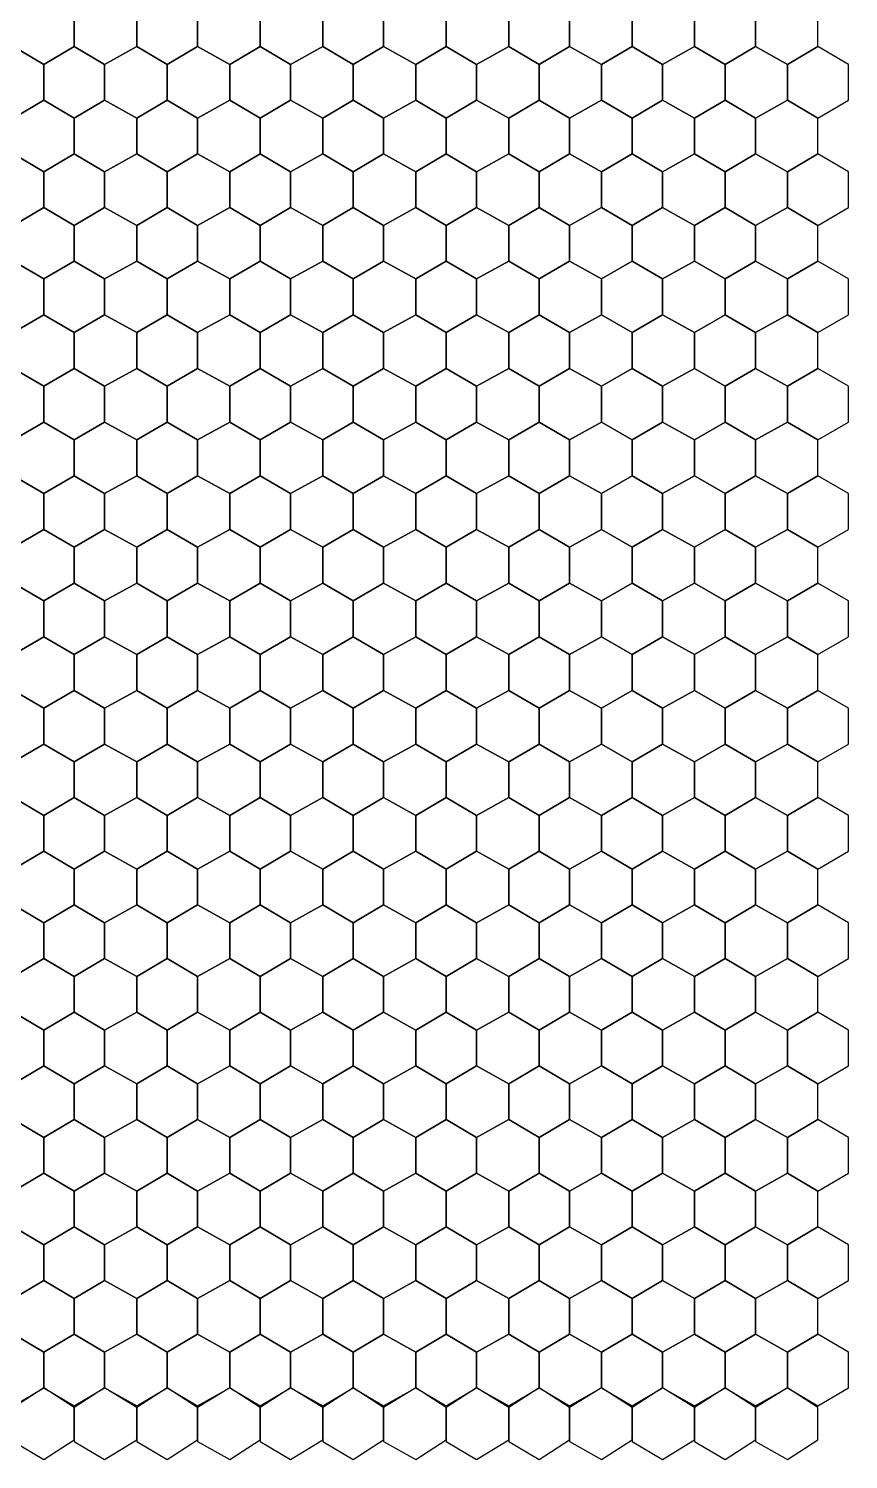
# Model space of a CAD drawing. Header units: metres. Extents: x -17 to 3602, y -20 to 1610.
# Drawn here: x 3144 to 3602, y -20 to 780 of the extents above; entities that cross this region are included whole.
import ezdxf

# ---------------------------------------------------------------- set-up
doc = ezdxf.new("R2010")
doc.units = ezdxf.units.M

msp = doc.modelspace()

# ---------------------------------------------------------------- linework, layer by layer
for points in [[(3169, 770), (3169, 790), (3152, 800), (3135, 790), (3135, 770), (3152, 760)], [(3204, 770), (3204, 790), (3186, 800), (3169, 790), (3169, 770), (3186, 760)], [(3238, 770), (3238, 790), (3221, 800), (3204, 790), (3204, 770), (3221, 760)], [(3273, 770), (3273, 790), (3256, 800), (3238, 790), (3238, 770), (3256, 760)], [(3308, 770), (3308, 790), (3290, 800), (3273, 790), (3273, 770), (3290, 760)], [(3342, 770), (3342, 790), (3325, 800), (3308, 790), (3308, 770), (3325, 760)], [(3377, 770), (3377, 790), (3360, 800), (3342, 790), (3342, 770), (3360, 760)], [(3412, 770), (3412, 790), (3394, 800), (3377, 790), (3377, 770), (3394, 760)], [(3446, 770), (3446, 790), (3429, 800), (3412, 790), (3412, 770), (3429, 760)], [(3481, 770), (3481, 790), (3464, 800), (3446, 790), (3446, 770), (3464, 760)], [(3516, 770), (3516, 790), (3498, 800), (3481, 790), (3481, 770), (3498, 760)], [(3550, 770), (3550, 790), (3533, 800), (3516, 790), (3516, 770), (3533, 760)], [(3585, 770), (3585, 790), (3568, 800), (3550, 790), (3550, 770), (3568, 760)], [(3152, 740), (3152, 760), (3135, 770), (3117, 760), (3117, 740), (3135, 730)], [(3186, 740), (3186, 760), (3169, 770), (3152, 760), (3152, 740), (3169, 730)], [(3221, 740), (3221, 760), (3204, 770), (3186, 760), (3186, 740), (3204, 730)], [(3256, 740), (3256, 760), (3238, 770), (3221, 760), (3221, 740), (3238, 730)], [(3290, 740), (3290, 760), (3273, 770), (3256, 760), (3256, 740), (3273, 730)], [(3325, 740), (3325, 760), (3308, 770), (3290, 760), (3290, 740), (3308, 730)], [(3360, 740), (3360, 760), (3342, 770), (3325, 760), (3325, 740), (3342, 730)], [(3394, 740), (3394, 760), (3377, 770), (3360, 760), (3360, 740), (3377, 730)], [(3429, 740), (3429, 760), (3412, 770), (3394, 760), (3394, 740), (3412, 730)], [(3464, 740), (3464, 760), (3446, 770), (3429, 760), (3429, 740), (3446, 730)], [(3498, 740), (3498, 760), (3481, 770), (3464, 760), (3464, 740), (3481, 730)], [(3533, 740), (3533, 760), (3516, 770), (3498, 760), (3498, 740), (3516, 730)], [(3568, 740), (3568, 760), (3550, 770), (3533, 760), (3533, 740), (3550, 730)], [(3602, 740), (3602, 760), (3585, 770), (3568, 760), (3568, 740), (3585, 730)], [(3169, 710), (3169, 730), (3152, 740), (3135, 730), (3135, 710), (3152, 700)], [(3204, 710), (3204, 730), (3186, 740), (3169, 730), (3169, 710), (3186, 700)], [(3238, 710), (3238, 730), (3221, 740), (3204, 730), (3204, 710), (3221, 700)], [(3273, 710), (3273, 730), (3256, 740), (3238, 730), (3238, 710), (3256, 700)], [(3308, 710), (3308, 730), (3290, 740), (3273, 730), (3273, 710), (3290, 700)], [(3342, 710), (3342, 730), (3325, 740), (3308, 730), (3308, 710), (3325, 700)], [(3377, 710), (3377, 730), (3360, 740), (3342, 730), (3342, 710), (3360, 700)], [(3412, 710), (3412, 730), (3394, 740), (3377, 730), (3377, 710), (3394, 700)], [(3446, 710), (3446, 730), (3429, 740), (3412, 730), (3412, 710), (3429, 700)], [(3481, 710), (3481, 730), (3464, 740), (3446, 730), (3446, 710), (3464, 700)], [(3516, 710), (3516, 730), (3498, 740), (3481, 730), (3481, 710), (3498, 700)], [(3550, 710), (3550, 730), (3533, 740), (3516, 730), (3516, 710), (3533, 700)], [(3585, 710), (3585, 730), (3568, 740), (3550, 730), (3550, 710), (3568, 700)], [(3152, 680), (3152, 700), (3135, 710), (3117, 700), (3117, 680), (3135, 670)], [(3186, 680), (3186, 700), (3169, 710), (3152, 700), (3152, 680), (3169, 670)], [(3221, 680), (3221, 700), (3204, 710), (3186, 700), (3186, 680), (3204, 670)], [(3256, 680), (3256, 700), (3238, 710), (3221, 700), (3221, 680), (3238, 670)], [(3290, 680), (3290, 700), (3273, 710), (3256, 700), (3256, 680), (3273, 670)], [(3325, 680), (3325, 700), (3308, 710), (3290, 700), (3290, 680), (3308, 670)], [(3360, 680), (3360, 700), (3342, 710), (3325, 700), (3325, 680), (3342, 670)], [(3394, 680), (3394, 700), (3377, 710), (3360, 700), (3360, 680), (3377, 670)], [(3429, 680), (3429, 700), (3412, 710), (3394, 700), (3394, 680), (3412, 670)], [(3464, 680), (3464, 700), (3446, 710), (3429, 700), (3429, 680), (3446, 670)], [(3498, 680), (3498, 700), (3481, 710), (3464, 700), (3464, 680), (3481, 670)], [(3533, 680), (3533, 700), (3516, 710), (3498, 700), (3498, 680), (3516, 670)], [(3568, 680), (3568, 700), (3550, 710), (3533, 700), (3533, 680), (3550, 670)], [(3602, 680), (3602, 700), (3585, 710), (3568, 700), (3568, 680), (3585, 670)], [(3169, 650), (3169, 670), (3152, 680), (3135, 670), (3135, 650), (3152, 640)], [(3204, 650), (3204, 670), (3186, 680), (3169, 670), (3169, 650), (3186, 640)], [(3238, 650), (3238, 670), (3221, 680), (3204, 670), (3204, 650), (3221, 640)], [(3273, 650), (3273, 670), (3256, 680), (3238, 670), (3238, 650), (3256, 640)], [(3308, 650), (3308, 670), (3290, 680), (3273, 670), (3273, 650), (3290, 640)], [(3342, 650), (3342, 670), (3325, 680), (3308, 670), (3308, 650), (3325, 640)], [(3377, 650), (3377, 670), (3360, 680), (3342, 670), (3342, 650), (3360, 640)], [(3412, 650), (3412, 670), (3394, 680), (3377, 670), (3377, 650), (3394, 640)], [(3446, 650), (3446, 670), (3429, 680), (3412, 670), (3412, 650), (3429, 640)], [(3481, 650), (3481, 670), (3464, 680), (3446, 670), (3446, 650), (3464, 640)], [(3516, 650), (3516, 670), (3498, 680), (3481, 670), (3481, 650), (3498, 640)], [(3550, 650), (3550, 670), (3533, 680), (3516, 670), (3516, 650), (3533, 640)], [(3585, 650), (3585, 670), (3568, 680), (3550, 670), (3550, 650), (3568, 640)], [(3152, 620), (3152, 640), (3135, 650), (3117, 640), (3117, 620), (3135, 610)], [(3186, 620), (3186, 640), (3169, 650), (3152, 640), (3152, 620), (3169, 610)], [(3221, 620), (3221, 640), (3204, 650), (3186, 640), (3186, 620), (3204, 610)], [(3256, 620), (3256, 640), (3238, 650), (3221, 640), (3221, 620), (3238, 610)], [(3290, 620), (3290, 640), (3273, 650), (3256, 640), (3256, 620), (3273, 610)], [(3325, 620), (3325, 640), (3308, 650), (3290, 640), (3290, 620), (3308, 610)], [(3360, 620), (3360, 640), (3342, 650), (3325, 640), (3325, 620), (3342, 610)], [(3394, 620), (3394, 640), (3377, 650), (3360, 640), (3360, 620), (3377, 610)], [(3429, 620), (3429, 640), (3412, 650), (3394, 640), (3394, 620), (3412, 610)], [(3464, 620), (3464, 640), (3446, 650), (3429, 640), (3429, 620), (3446, 610)], [(3498, 620), (3498, 640), (3481, 650), (3464, 640), (3464, 620), (3481, 610)], [(3533, 620), (3533, 640), (3516, 650), (3498, 640), (3498, 620), (3516, 610)], [(3568, 620), (3568, 640), (3550, 650), (3533, 640), (3533, 620), (3550, 610)], [(3602, 620), (3602, 640), (3585, 650), (3568, 640), (3568, 620), (3585, 610)], [(3169, 590), (3169, 610), (3152, 620), (3135, 610), (3135, 590), (3152, 580)], [(3204, 590), (3204, 610), (3186, 620), (3169, 610), (3169, 590), (3186, 580)], [(3238, 590), (3238, 610), (3221, 620), (3204, 610), (3204, 590), (3221, 580)], [(3273, 590), (3273, 610), (3256, 620), (3238, 610), (3238, 590), (3256, 580)], [(3308, 590), (3308, 610), (3290, 620), (3273, 610), (3273, 590), (3290, 580)], [(3342, 590), (3342, 610), (3325, 620), (3308, 610), (3308, 590), (3325, 580)], [(3377, 590), (3377, 610), (3360, 620), (3342, 610), (3342, 590), (3360, 580)], [(3412, 590), (3412, 610), (3394, 620), (3377, 610), (3377, 590), (3394, 580)], [(3446, 590), (3446, 610), (3429, 620), (3412, 610), (3412, 590), (3429, 580)], [(3481, 590), (3481, 610), (3464, 620), (3446, 610), (3446, 590), (3464, 580)], [(3516, 590), (3516, 610), (3498, 620), (3481, 610), (3481, 590), (3498, 580)], [(3550, 590), (3550, 610), (3533, 620), (3516, 610), (3516, 590), (3533, 580)], [(3585, 590), (3585, 610), (3568, 620), (3550, 610), (3550, 590), (3568, 580)], [(3152, 560), (3152, 580), (3135, 590), (3117, 580), (3117, 560), (3135, 550)], [(3186, 560), (3186, 580), (3169, 590), (3152, 580), (3152, 560), (3169, 550)], [(3221, 560), (3221, 580), (3204, 590), (3186, 580), (3186, 560), (3204, 550)], [(3256, 560), (3256, 580), (3238, 590), (3221, 580), (3221, 560), (3238, 550)], [(3290, 560), (3290, 580), (3273, 590), (3256, 580), (3256, 560), (3273, 550)], [(3325, 560), (3325, 580), (3308, 590), (3290, 580), (3290, 560), (3308, 550)], [(3360, 560), (3360, 580), (3342, 590), (3325, 580), (3325, 560), (3342, 550)], [(3394, 560), (3394, 580), (3377, 590), (3360, 580), (3360, 560), (3377, 550)], [(3429, 560), (3429, 580), (3412, 590), (3394, 580), (3394, 560), (3412, 550)], [(3464, 560), (3464, 580), (3446, 590), (3429, 580), (3429, 560), (3446, 550)], [(3498, 560), (3498, 580), (3481, 590), (3464, 580), (3464, 560), (3481, 550)], [(3533, 560), (3533, 580), (3516, 590), (3498, 580), (3498, 560), (3516, 550)], [(3568, 560), (3568, 580), (3550, 590), (3533, 580), (3533, 560), (3550, 550)], [(3602, 560), (3602, 580), (3585, 590), (3568, 580), (3568, 560), (3585, 550)], [(3169, 530), (3169, 550), (3152, 560), (3135, 550), (3135, 530), (3152, 520)], [(3204, 530), (3204, 550), (3186, 560), (3169, 550), (3169, 530), (3186, 520)], [(3238, 530), (3238, 550), (3221, 560), (3204, 550), (3204, 530), (3221, 520)], [(3273, 530), (3273, 550), (3256, 560), (3238, 550), (3238, 530), (3256, 520)], [(3308, 530), (3308, 550), (3290, 560), (3273, 550), (3273, 530), (3290, 520)], [(3342, 530), (3342, 550), (3325, 560), (3308, 550), (3308, 530), (3325, 520)], [(3377, 530), (3377, 550), (3360, 560), (3342, 550), (3342, 530), (3360, 520)], [(3412, 530), (3412, 550), (3394, 560), (3377, 550), (3377, 530), (3394, 520)], [(3446, 530), (3446, 550), (3429, 560), (3412, 550), (3412, 530), (3429, 520)], [(3481, 530), (3481, 550), (3464, 560), (3446, 550), (3446, 530), (3464, 520)], [(3516, 530), (3516, 550), (3498, 560), (3481, 550), (3481, 530), (3498, 520)], [(3550, 530), (3550, 550), (3533, 560), (3516, 550), (3516, 530), (3533, 520)], [(3585, 530), (3585, 550), (3568, 560), (3550, 550), (3550, 530), (3568, 520)], [(3152, 500), (3152, 520), (3135, 530), (3117, 520), (3117, 500), (3135, 490)], [(3186, 500), (3186, 520), (3169, 530), (3152, 520), (3152, 500), (3169, 490)], [(3221, 500), (3221, 520), (3204, 530), (3186, 520), (3186, 500), (3204, 490)], [(3256, 500), (3256, 520), (3238, 530), (3221, 520), (3221, 500), (3238, 490)], [(3290, 500), (3290, 520), (3273, 530), (3256, 520), (3256, 500), (3273, 490)], [(3325, 500), (3325, 520), (3308, 530), (3290, 520), (3290, 500), (3308, 490)], [(3360, 500), (3360, 520), (3342, 530), (3325, 520), (3325, 500), (3342, 490)], [(3394, 500), (3394, 520), (3377, 530), (3360, 520), (3360, 500), (3377, 490)], [(3429, 500), (3429, 520), (3412, 530), (3394, 520), (3394, 500), (3412, 490)], [(3464, 500), (3464, 520), (3446, 530), (3429, 520), (3429, 500), (3446, 490)], [(3498, 500), (3498, 520), (3481, 530), (3464, 520), (3464, 500), (3481, 490)], [(3533, 500), (3533, 520), (3516, 530), (3498, 520), (3498, 500), (3516, 490)], [(3568, 500), (3568, 520), (3550, 530), (3533, 520), (3533, 500), (3550, 490)], [(3602, 500), (3602, 520), (3585, 530), (3568, 520), (3568, 500), (3585, 490)], [(3169, 470), (3169, 490), (3152, 500), (3135, 490), (3135, 470), (3152, 460)], [(3204, 470), (3204, 490), (3186, 500), (3169, 490), (3169, 470), (3186, 460)], [(3238, 470), (3238, 490), (3221, 500), (3204, 490), (3204, 470), (3221, 460)], [(3273, 470), (3273, 490), (3256, 500), (3238, 490), (3238, 470), (3256, 460)], [(3308, 470), (3308, 490), (3290, 500), (3273, 490), (3273, 470), (3290, 460)], [(3342, 470), (3342, 490), (3325, 500), (3308, 490), (3308, 470), (3325, 460)], [(3377, 470), (3377, 490), (3360, 500), (3342, 490), (3342, 470), (3360, 460)], [(3412, 470), (3412, 490), (3394, 500), (3377, 490), (3377, 470), (3394, 460)], [(3446, 470), (3446, 490), (3429, 500), (3412, 490), (3412, 470), (3429, 460)], [(3481, 470), (3481, 490), (3464, 500), (3446, 490), (3446, 470), (3464, 460)], [(3516, 470), (3516, 490), (3498, 500), (3481, 490), (3481, 470), (3498, 460)], [(3550, 470), (3550, 490), (3533, 500), (3516, 490), (3516, 470), (3533, 460)], [(3585, 470), (3585, 490), (3568, 500), (3550, 490), (3550, 470), (3568, 460)], [(3152, 440), (3152, 460), (3135, 470), (3117, 460), (3117, 440), (3135, 430)], [(3186, 440), (3186, 460), (3169, 470), (3152, 460), (3152, 440), (3169, 430)], [(3221, 440), (3221, 460), (3204, 470), (3186, 460), (3186, 440), (3204, 430)], [(3256, 440), (3256, 460), (3238, 470), (3221, 460), (3221, 440), (3238, 430)], [(3290, 440), (3290, 460), (3273, 470), (3256, 460), (3256, 440), (3273, 430)], [(3325, 440), (3325, 460), (3308, 470), (3290, 460), (3290, 440), (3308, 430)], [(3360, 440), (3360, 460), (3342, 470), (3325, 460), (3325, 440), (3342, 430)], [(3394, 440), (3394, 460), (3377, 470), (3360, 460), (3360, 440), (3377, 430)], [(3429, 440), (3429, 460), (3412, 470), (3394, 460), (3394, 440), (3412, 430)], [(3464, 440), (3464, 460), (3446, 470), (3429, 460), (3429, 440), (3446, 430)], [(3498, 440), (3498, 460), (3481, 470), (3464, 460), (3464, 440), (3481, 430)], [(3533, 440), (3533, 460), (3516, 470), (3498, 460), (3498, 440), (3516, 430)], [(3568, 440), (3568, 460), (3550, 470), (3533, 460), (3533, 440), (3550, 430)], [(3602, 440), (3602, 460), (3585, 470), (3568, 460), (3568, 440), (3585, 430)], [(3169, 410), (3169, 430), (3152, 440), (3135, 430), (3135, 410), (3152, 400)], [(3204, 410), (3204, 430), (3186, 440), (3169, 430), (3169, 410), (3186, 400)], [(3238, 410), (3238, 430), (3221, 440), (3204, 430), (3204, 410), (3221, 400)], [(3273, 410), (3273, 430), (3256, 440), (3238, 430), (3238, 410), (3256, 400)], [(3308, 410), (3308, 430), (3290, 440), (3273, 430), (3273, 410), (3290, 400)], [(3342, 410), (3342, 430), (3325, 440), (3308, 430), (3308, 410), (3325, 400)], [(3377, 410), (3377, 430), (3360, 440), (3342, 430), (3342, 410), (3360, 400)], [(3412, 410), (3412, 430), (3394, 440), (3377, 430), (3377, 410), (3394, 400)], [(3446, 410), (3446, 430), (3429, 440), (3412, 430), (3412, 410), (3429, 400)], [(3481, 410), (3481, 430), (3464, 440), (3446, 430), (3446, 410), (3464, 400)], [(3516, 410), (3516, 430), (3498, 440), (3481, 430), (3481, 410), (3498, 400)], [(3550, 410), (3550, 430), (3533, 440), (3516, 430), (3516, 410), (3533, 400)], [(3585, 410), (3585, 430), (3568, 440), (3550, 430), (3550, 410), (3568, 400)], [(3152, 380), (3152, 400), (3135, 410), (3117, 400), (3117, 380), (3135, 370)], [(3186, 380), (3186, 400), (3169, 410), (3152, 400), (3152, 380), (3169, 370)], [(3221, 380), (3221, 400), (3204, 410), (3186, 400), (3186, 380), (3204, 370)], [(3256, 380), (3256, 400), (3238, 410), (3221, 400), (3221, 380), (3238, 370)], [(3290, 380), (3290, 400), (3273, 410), (3256, 400), (3256, 380), (3273, 370)], [(3325, 380), (3325, 400), (3308, 410), (3290, 400), (3290, 380), (3308, 370)], [(3360, 380), (3360, 400), (3342, 410), (3325, 400), (3325, 380), (3342, 370)], [(3394, 380), (3394, 400), (3377, 410), (3360, 400), (3360, 380), (3377, 370)], [(3429, 380), (3429, 400), (3412, 410), (3394, 400), (3394, 380), (3412, 370)], [(3464, 380), (3464, 400), (3446, 410), (3429, 400), (3429, 380), (3446, 370)], [(3498, 380), (3498, 400), (3481, 410), (3464, 400), (3464, 380), (3481, 370)], [(3533, 380), (3533, 400), (3516, 410), (3498, 400), (3498, 380), (3516, 370)], [(3568, 380), (3568, 400), (3550, 410), (3533, 400), (3533, 380), (3550, 370)], [(3602, 380), (3602, 400), (3585, 410), (3568, 400), (3568, 380), (3585, 370)], [(3169, 350), (3169, 370), (3152, 380), (3135, 370), (3135, 350), (3152, 340)], [(3204, 350), (3204, 370), (3186, 380), (3169, 370), (3169, 350), (3186, 340)], [(3238, 350), (3238, 370), (3221, 380), (3204, 370), (3204, 350), (3221, 340)], [(3273, 350), (3273, 370), (3256, 380), (3238, 370), (3238, 350), (3256, 340)], [(3308, 350), (3308, 370), (3290, 380), (3273, 370), (3273, 350), (3290, 340)], [(3342, 350), (3342, 370), (3325, 380), (3308, 370), (3308, 350), (3325, 340)], [(3377, 350), (3377, 370), (3360, 380), (3342, 370), (3342, 350), (3360, 340)], [(3412, 350), (3412, 370), (3394, 380), (3377, 370), (3377, 350), (3394, 340)], [(3446, 350), (3446, 370), (3429, 380), (3412, 370), (3412, 350), (3429, 340)], [(3481, 350), (3481, 370), (3464, 380), (3446, 370), (3446, 350), (3464, 340)], [(3516, 350), (3516, 370), (3498, 380), (3481, 370), (3481, 350), (3498, 340)], [(3550, 350), (3550, 370), (3533, 380), (3516, 370), (3516, 350), (3533, 340)], [(3585, 350), (3585, 370), (3568, 380), (3550, 370), (3550, 350), (3568, 340)], [(3152, 320), (3152, 340), (3135, 350), (3117, 340), (3117, 320), (3135, 310)], [(3186, 320), (3186, 340), (3169, 350), (3152, 340), (3152, 320), (3169, 310)], [(3221, 320), (3221, 340), (3204, 350), (3186, 340), (3186, 320), (3204, 310)], [(3256, 320), (3256, 340), (3238, 350), (3221, 340), (3221, 320), (3238, 310)], [(3290, 320), (3290, 340), (3273, 350), (3256, 340), (3256, 320), (3273, 310)], [(3325, 320), (3325, 340), (3308, 350), (3290, 340), (3290, 320), (3308, 310)], [(3360, 320), (3360, 340), (3342, 350), (3325, 340), (3325, 320), (3342, 310)], [(3394, 320), (3394, 340), (3377, 350), (3360, 340), (3360, 320), (3377, 310)], [(3429, 320), (3429, 340), (3412, 350), (3394, 340), (3394, 320), (3412, 310)], [(3464, 320), (3464, 340), (3446, 350), (3429, 340), (3429, 320), (3446, 310)], [(3498, 320), (3498, 340), (3481, 350), (3464, 340), (3464, 320), (3481, 310)], [(3533, 320), (3533, 340), (3516, 350), (3498, 340), (3498, 320), (3516, 310)], [(3568, 320), (3568, 340), (3550, 350), (3533, 340), (3533, 320), (3550, 310)], [(3602, 320), (3602, 340), (3585, 350), (3568, 340), (3568, 320), (3585, 310)], [(3169, 290), (3169, 310), (3152, 320), (3135, 310), (3135, 290), (3152, 280)], [(3204, 290), (3204, 310), (3186, 320), (3169, 310), (3169, 290), (3186, 280)], [(3238, 290), (3238, 310), (3221, 320), (3204, 310), (3204, 290), (3221, 280)], [(3273, 290), (3273, 310), (3256, 320), (3238, 310), (3238, 290), (3256, 280)], [(3308, 290), (3308, 310), (3290, 320), (3273, 310), (3273, 290), (3290, 280)], [(3342, 290), (3342, 310), (3325, 320), (3308, 310), (3308, 290), (3325, 280)], [(3377, 290), (3377, 310), (3360, 320), (3342, 310), (3342, 290), (3360, 280)], [(3412, 290), (3412, 310), (3394, 320), (3377, 310), (3377, 290), (3394, 280)], [(3446, 290), (3446, 310), (3429, 320), (3412, 310), (3412, 290), (3429, 280)], [(3481, 290), (3481, 310), (3464, 320), (3446, 310), (3446, 290), (3464, 280)], [(3516, 290), (3516, 310), (3498, 320), (3481, 310), (3481, 290), (3498, 280)], [(3550, 290), (3550, 310), (3533, 320), (3516, 310), (3516, 290), (3533, 280)], [(3585, 290), (3585, 310), (3568, 320), (3550, 310), (3550, 290), (3568, 280)], [(3152, 260), (3152, 280), (3135, 290), (3117, 280), (3117, 260), (3135, 250)], [(3186, 260), (3186, 280), (3169, 290), (3152, 280), (3152, 260), (3169, 250)], [(3221, 260), (3221, 280), (3204, 290), (3186, 280), (3186, 260), (3204, 250)], [(3256, 260), (3256, 280), (3238, 290), (3221, 280), (3221, 260), (3238, 250)], [(3290, 260), (3290, 280), (3273, 290), (3256, 280), (3256, 260), (3273, 250)], [(3325, 260), (3325, 280), (3308, 290), (3290, 280), (3290, 260), (3308, 250)], [(3360, 260), (3360, 280), (3342, 290), (3325, 280), (3325, 260), (3342, 250)], [(3394, 260), (3394, 280), (3377, 290), (3360, 280), (3360, 260), (3377, 250)], [(3429, 260), (3429, 280), (3412, 290), (3394, 280), (3394, 260), (3412, 250)], [(3464, 260), (3464, 280), (3446, 290), (3429, 280), (3429, 260), (3446, 250)], [(3498, 260), (3498, 280), (3481, 290), (3464, 280), (3464, 260), (3481, 250)], [(3533, 260), (3533, 280), (3516, 290), (3498, 280), (3498, 260), (3516, 250)], [(3568, 260), (3568, 280), (3550, 290), (3533, 280), (3533, 260), (3550, 250)], [(3602, 260), (3602, 280), (3585, 290), (3568, 280), (3568, 260), (3585, 250)], [(3169, 230), (3169, 250), (3152, 260), (3135, 250), (3135, 230), (3152, 220)], [(3204, 230), (3204, 250), (3186, 260), (3169, 250), (3169, 230), (3186, 220)], [(3238, 230), (3238, 250), (3221, 260), (3204, 250), (3204, 230), (3221, 220)], [(3273, 230), (3273, 250), (3256, 260), (3238, 250), (3238, 230), (3256, 220)], [(3308, 230), (3308, 250), (3290, 260), (3273, 250), (3273, 230), (3290, 220)], [(3342, 230), (3342, 250), (3325, 260), (3308, 250), (3308, 230), (3325, 220)], [(3377, 230), (3377, 250), (3360, 260), (3342, 250), (3342, 230), (3360, 220)], [(3412, 230), (3412, 250), (3394, 260), (3377, 250), (3377, 230), (3394, 220)], [(3446, 230), (3446, 250), (3429, 260), (3412, 250), (3412, 230), (3429, 220)], [(3481, 230), (3481, 250), (3464, 260), (3446, 250), (3446, 230), (3464, 220)], [(3516, 230), (3516, 250), (3498, 260), (3481, 250), (3481, 230), (3498, 220)], [(3550, 230), (3550, 250), (3533, 260), (3516, 250), (3516, 230), (3533, 220)], [(3585, 230), (3585, 250), (3568, 260), (3550, 250), (3550, 230), (3568, 220)], [(3152, 200), (3152, 220), (3135, 230), (3117, 220), (3117, 200), (3135, 190)], [(3186, 200), (3186, 220), (3169, 230), (3152, 220), (3152, 200), (3169, 190)], [(3221, 200), (3221, 220), (3204, 230), (3186, 220), (3186, 200), (3204, 190)], [(3256, 200), (3256, 220), (3238, 230), (3221, 220), (3221, 200), (3238, 190)], [(3290, 200), (3290, 220), (3273, 230), (3256, 220), (3256, 200), (3273, 190)], [(3325, 200), (3325, 220), (3308, 230), (3290, 220), (3290, 200), (3308, 190)], [(3360, 200), (3360, 220), (3342, 230), (3325, 220), (3325, 200), (3342, 190)], [(3394, 200), (3394, 220), (3377, 230), (3360, 220), (3360, 200), (3377, 190)], [(3429, 200), (3429, 220), (3412, 230), (3394, 220), (3394, 200), (3412, 190)], [(3464, 200), (3464, 220), (3446, 230), (3429, 220), (3429, 200), (3446, 190)], [(3498, 200), (3498, 220), (3481, 230), (3464, 220), (3464, 200), (3481, 190)], [(3533, 200), (3533, 220), (3516, 230), (3498, 220), (3498, 200), (3516, 190)], [(3568, 200), (3568, 220), (3550, 230), (3533, 220), (3533, 200), (3550, 190)], [(3602, 200), (3602, 220), (3585, 230), (3568, 220), (3568, 200), (3585, 190)], [(3169, 170), (3169, 190), (3152, 200), (3135, 190), (3135, 170), (3152, 160)], [(3204, 170), (3204, 190), (3186, 200), (3169, 190), (3169, 170), (3186, 160)], [(3238, 170), (3238, 190), (3221, 200), (3204, 190), (3204, 170), (3221, 160)], [(3273, 170), (3273, 190), (3256, 200), (3238, 190), (3238, 170), (3256, 160)], [(3308, 170), (3308, 190), (3290, 200), (3273, 190), (3273, 170), (3290, 160)], [(3342, 170), (3342, 190), (3325, 200), (3308, 190), (3308, 170), (3325, 160)], [(3377, 170), (3377, 190), (3360, 200), (3342, 190), (3342, 170), (3360, 160)], [(3412, 170), (3412, 190), (3394, 200), (3377, 190), (3377, 170), (3394, 160)], [(3446, 170), (3446, 190), (3429, 200), (3412, 190), (3412, 170), (3429, 160)], [(3481, 170), (3481, 190), (3464, 200), (3446, 190), (3446, 170), (3464, 160)], [(3516, 170), (3516, 190), (3498, 200), (3481, 190), (3481, 170), (3498, 160)], [(3550, 170), (3550, 190), (3533, 200), (3516, 190), (3516, 170), (3533, 160)], [(3585, 170), (3585, 190), (3568, 200), (3550, 190), (3550, 170), (3568, 160)], [(3152, 140), (3152, 160), (3135, 170), (3117, 160), (3117, 140), (3135, 130)], [(3186, 140), (3186, 160), (3169, 170), (3152, 160), (3152, 140), (3169, 130)], [(3221, 140), (3221, 160), (3204, 170), (3186, 160), (3186, 140), (3204, 130)], [(3256, 140), (3256, 160), (3238, 170), (3221, 160), (3221, 140), (3238, 130)], [(3290, 140), (3290, 160), (3273, 170), (3256, 160), (3256, 140), (3273, 130)], [(3325, 140), (3325, 160), (3308, 170), (3290, 160), (3290, 140), (3308, 130)], [(3360, 140), (3360, 160), (3342, 170), (3325, 160), (3325, 140), (3342, 130)], [(3394, 140), (3394, 160), (3377, 170), (3360, 160), (3360, 140), (3377, 130)], [(3429, 140), (3429, 160), (3412, 170), (3394, 160), (3394, 140), (3412, 130)], [(3464, 140), (3464, 160), (3446, 170), (3429, 160), (3429, 140), (3446, 130)], [(3498, 140), (3498, 160), (3481, 170), (3464, 160), (3464, 140), (3481, 130)], [(3533, 140), (3533, 160), (3516, 170), (3498, 160), (3498, 140), (3516, 130)], [(3568, 140), (3568, 160), (3550, 170), (3533, 160), (3533, 140), (3550, 130)], [(3602, 140), (3602, 160), (3585, 170), (3568, 160), (3568, 140), (3585, 130)], [(3169, 110), (3169, 130), (3152, 140), (3135, 130), (3135, 110), (3152, 100)], [(3204, 110), (3204, 130), (3186, 140), (3169, 130), (3169, 110), (3186, 100)], [(3238, 110), (3238, 130), (3221, 140), (3204, 130), (3204, 110), (3221, 100)], [(3273, 110), (3273, 130), (3256, 140), (3238, 130), (3238, 110), (3256, 100)], [(3308, 110), (3308, 130), (3290, 140), (3273, 130), (3273, 110), (3290, 100)], [(3342, 110), (3342, 130), (3325, 140), (3308, 130), (3308, 110), (3325, 100)], [(3377, 110), (3377, 130), (3360, 140), (3342, 130), (3342, 110), (3360, 100)], [(3412, 110), (3412, 130), (3394, 140), (3377, 130), (3377, 110), (3394, 100)], [(3446, 110), (3446, 130), (3429, 140), (3412, 130), (3412, 110), (3429, 100)], [(3481, 110), (3481, 130), (3464, 140), (3446, 130), (3446, 110), (3464, 100)], [(3516, 110), (3516, 130), (3498, 140), (3481, 130), (3481, 110), (3498, 100)], [(3550, 110), (3550, 130), (3533, 140), (3516, 130), (3516, 110), (3533, 100)], [(3585, 110), (3585, 130), (3568, 140), (3550, 130), (3550, 110), (3568, 100)], [(3152, 80), (3152, 100), (3135, 110), (3117, 100), (3117, 80), (3135, 70)], [(3186, 80), (3186, 100), (3169, 110), (3152, 100), (3152, 80), (3169, 70)], [(3221, 80), (3221, 100), (3204, 110), (3186, 100), (3186, 80), (3204, 70)], [(3256, 80), (3256, 100), (3238, 110), (3221, 100), (3221, 80), (3238, 70)], [(3290, 80), (3290, 100), (3273, 110), (3256, 100), (3256, 80), (3273, 70)], [(3325, 80), (3325, 100), (3308, 110), (3290, 100), (3290, 80), (3308, 70)], [(3360, 80), (3360, 100), (3342, 110), (3325, 100), (3325, 80), (3342, 70)], [(3394, 80), (3394, 100), (3377, 110), (3360, 100), (3360, 80), (3377, 70)], [(3429, 80), (3429, 100), (3412, 110), (3394, 100), (3394, 80), (3412, 70)], [(3464, 80), (3464, 100), (3446, 110), (3429, 100), (3429, 80), (3446, 70)], [(3498, 80), (3498, 100), (3481, 110), (3464, 100), (3464, 80), (3481, 70)], [(3533, 80), (3533, 100), (3516, 110), (3498, 100), (3498, 80), (3516, 70)], [(3568, 80), (3568, 100), (3550, 110), (3533, 100), (3533, 80), (3550, 70)], [(3602, 80), (3602, 100), (3585, 110), (3568, 100), (3568, 80), (3585, 70)], [(3169, 50), (3169, 70), (3152, 80), (3135, 70), (3135, 50), (3152, 40)], [(3204, 50), (3204, 70), (3186, 80), (3169, 70), (3169, 50), (3186, 40)], [(3238, 50), (3238, 70), (3221, 80), (3204, 70), (3204, 50), (3221, 40)], [(3273, 50), (3273, 70), (3256, 80), (3238, 70), (3238, 50), (3256, 40)], [(3308, 50), (3308, 70), (3290, 80), (3273, 70), (3273, 50), (3290, 40)], [(3342, 50), (3342, 70), (3325, 80), (3308, 70), (3308, 50), (3325, 40)], [(3377, 50), (3377, 70), (3360, 80), (3342, 70), (3342, 50), (3360, 40)], [(3412, 50), (3412, 70), (3394, 80), (3377, 70), (3377, 50), (3394, 40)], [(3446, 50), (3446, 70), (3429, 80), (3412, 70), (3412, 50), (3429, 40)], [(3481, 50), (3481, 70), (3464, 80), (3446, 70), (3446, 50), (3464, 40)], [(3516, 50), (3516, 70), (3498, 80), (3481, 70), (3481, 50), (3498, 40)], [(3550, 50), (3550, 70), (3533, 80), (3516, 70), (3516, 50), (3533, 40)], [(3585, 50), (3585, 70), (3568, 80), (3550, 70), (3550, 50), (3568, 40)], [(3152, 20), (3152, 40), (3135, 50), (3117, 40), (3117, 20), (3135, 10)], [(3186, 20), (3186, 40), (3169, 50), (3152, 40), (3152, 20), (3169, 10)], [(3221, 20), (3221, 40), (3204, 50), (3186, 40), (3186, 20), (3204, 10)], [(3256, 20), (3256, 40), (3238, 50), (3221, 40), (3221, 20), (3238, 10)], [(3290, 20), (3290, 40), (3273, 50), (3256, 40), (3256, 20), (3273, 10)], [(3325, 20), (3325, 40), (3308, 50), (3290, 40), (3290, 20), (3308, 10)], [(3360, 20), (3360, 40), (3342, 50), (3325, 40), (3325, 20), (3342, 10)], [(3394, 20), (3394, 40), (3377, 50), (3360, 40), (3360, 20), (3377, 10)], [(3429, 20), (3429, 40), (3412, 50), (3394, 40), (3394, 20), (3412, 10)], [(3464, 20), (3464, 40), (3446, 50), (3429, 40), (3429, 20), (3446, 10)], [(3498, 20), (3498, 40), (3481, 50), (3464, 40), (3464, 20), (3481, 10)], [(3533, 20), (3533, 40), (3516, 50), (3498, 40), (3498, 20), (3516, 10)], [(3568, 20), (3568, 40), (3550, 50), (3533, 40), (3533, 20), (3550, 10)], [(3602, 20), (3602, 40), (3585, 50), (3568, 40), (3568, 20), (3585, 10)], [(3169, -9), (3169, 9), (3152, 20), (3135, 9), (3135, -10), (3152, -20)], [(3204, -9), (3204, 9), (3186, 20), (3169, 9), (3169, -10), (3186, -20)], [(3238, -9), (3238, 9), (3221, 20), (3204, 9), (3204, -10), (3221, -20)], [(3273, -9), (3273, 9), (3256, 20), (3238, 9), (3238, -10), (3256, -20)], [(3308, -9), (3308, 9), (3290, 20), (3273, 9), (3273, -10), (3290, -20)], [(3342, -9), (3342, 9), (3325, 20), (3308, 9), (3308, -10), (3325, -20)], [(3377, -9), (3377, 9), (3360, 20), (3342, 9), (3342, -10), (3360, -20)], [(3412, -9), (3412, 9), (3394, 20), (3377, 9), (3377, -10), (3394, -20)], [(3446, -9), (3446, 9), (3429, 20), (3412, 9), (3412, -10), (3429, -20)], [(3481, -9), (3481, 9), (3464, 20), (3446, 9), (3446, -10), (3464, -20)], [(3516, -9), (3516, 9), (3498, 20), (3481, 9), (3481, -10), (3498, -20)], [(3550, -9), (3550, 9), (3533, 20), (3516, 9), (3516, -10), (3533, -20)], [(3585, -9), (3585, 9), (3568, 20), (3550, 9), (3550, -10), (3568, -20)]]:
    msp.add_lwpolyline(points, close=True)

doc.saveas('drawing.dxf')
